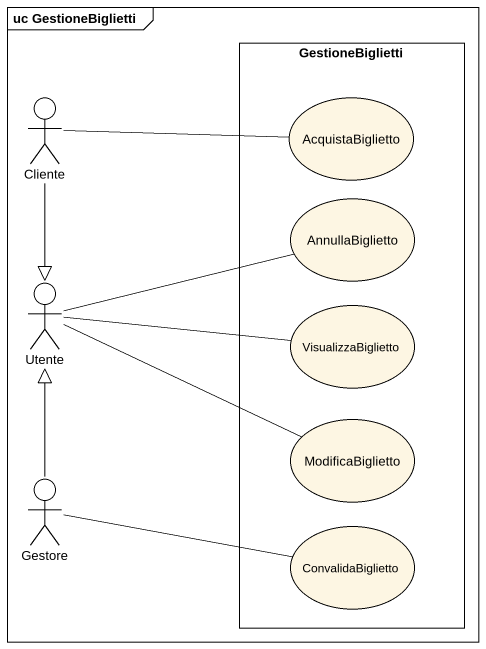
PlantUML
@startuml
mainframe uc GestioneBiglietti
rectangle GestioneBiglietti {
  usecase AcquistaBiglietto
  usecase AnnullaBiglietto
  usecase VisualizzaBiglietto
  usecase ModificaBiglietto
  usecase ConvalidaBiglietto
}
actor Cliente
actor Utente
actor Gestore
Cliente -right- AcquistaBiglietto
Cliente --|> Utente
Utente -right- AnnullaBiglietto
Utente -right- VisualizzaBiglietto
Utente -right- ModificaBiglietto
Gestore -up-|> Utente
Gestore -right- ConvalidaBiglietto
@enduml
